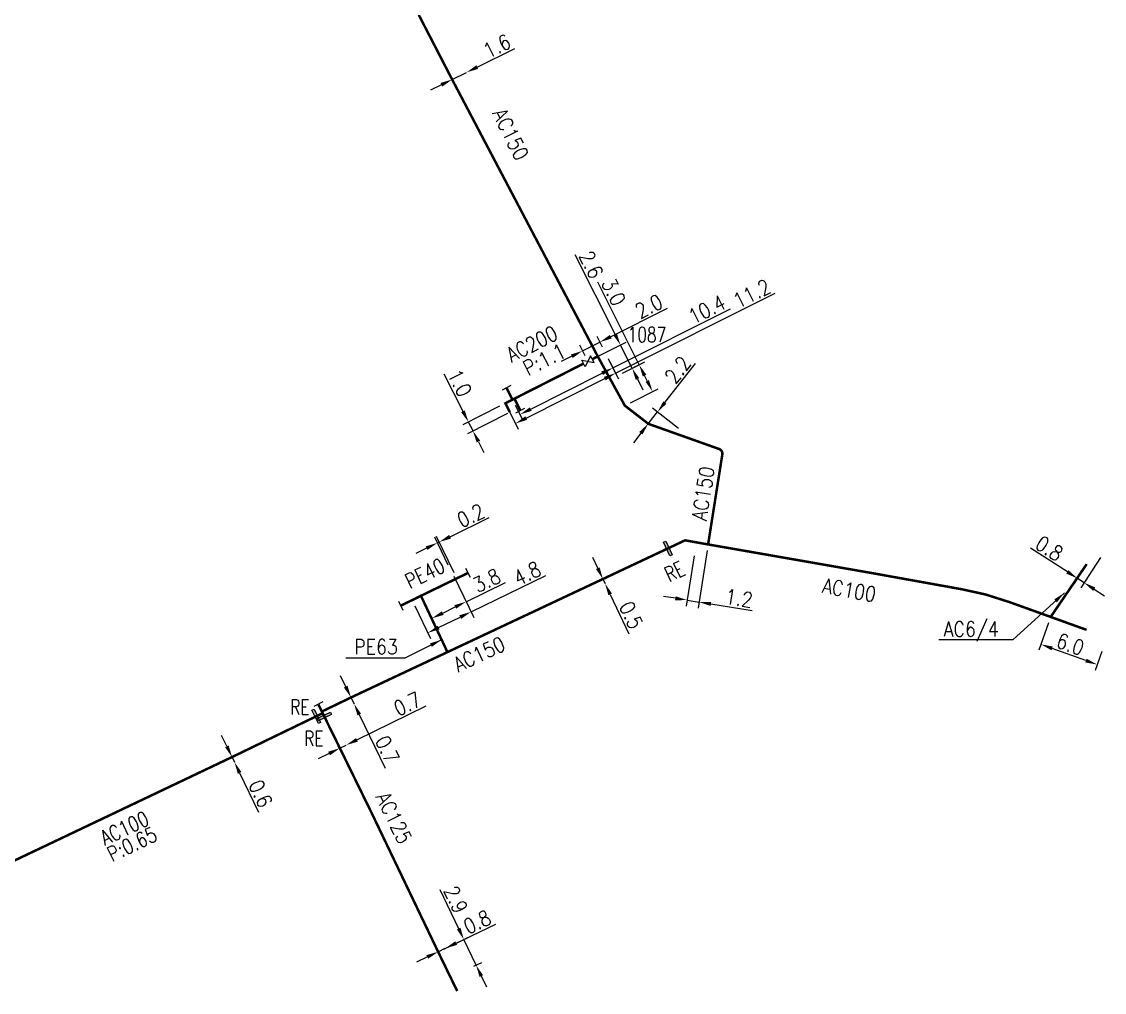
# Model space of a CAD drawing. Header units: millimetres. Extents: x 107995 to 109002, y 120994 to 122000.
# Drawn here: x 108893.5 to 109001.8, y 120999.9 to 121097 of the extents above; entities that cross this region are included whole.
import ezdxf
from ezdxf.enums import TextEntityAlignment as Align

# ---------------------------------------------------------------- set-up
doc = ezdxf.new("R2010")
doc.units = ezdxf.units.MM
doc.header["$PDMODE"] = 34
doc.linetypes.add('L_25_AP', pattern=[2000, 1000, 1000])
doc.linetypes.add('L_25_PE', pattern=[2000, 1000, 1000])
doc.layers.get('0').update_dxf_attribs({"linetype": 'CONTINUOUS'})
doc.layers.get('DEFPOINTS').update_dxf_attribs({"linetype": 'CONTINUOUS'})
for name, color, linetype in [('L_150', 1, 'CONTINUOUS'), ('L_300', 7, 'CONTINUOUS'), ('L_340', 7, 'CONTINUOUS')]:
    doc.layers.add(name, color=color, linetype=linetype)
doc.styles.add('G_ROMANS', font='ROMANS.SHX', dxfattribs={"width": 0.75})
doc.styles.get("Standard").update_dxf_attribs({"font": 'romans.shx', "width": 0.85})
doc.dimstyles.get("Standard").update_dxf_attribs({"dimtxt": 1.5, "dimasz": 1.2, "dimexe": 0.625, "dimexo": 0.625, "dimgap": 0.25, "dimtad": 1, "dimdec": 1, "dimzin": 0, "dimdsep": 46, "dimtxsty": 'Standard', "dimcen": -0.5, "dimadec": 0, "dimazin": 0, "dimtfac": 1, "dimtdec": 1, "dimtmove": 0, "dimatfit": 3, "dimfxl": 0, "dimtolj": 1, "dimtzin": 0, "dimarcsym": 0})

# ---------------------------------------------------------------- blocks, each defined once
blk = doc.blocks.new('*D610')
at = {"layer": 'DEFPOINTS', "color": 0, "linetype": 'Continuous', "transparency": 16777216}
for p in [(108937.96, 121091.9), (108937.96, 121091.9), (108936.52, 121091.19)]:
    blk.add_point(p, dxfattribs=at)
at = {"layer": 'L_150', "color": 0, "linetype": 'Continuous', "lineweight": -2, "transparency": 16777216}
for p, q in [((108939.03, 121092.43), (108942.79, 121094.29)), ((108936.52, 121091.19), (108937.96, 121091.9)), ((108935.45, 121090.66), (108934.37, 121090.13))]:
    blk.add_line(p, q, dxfattribs=at)
at = {"layer": 'L_150', "color": 0, "linetype": 'Continuous', "transparency": 16777216}
for points in [[(108938.95, 121092.61), (108939.12, 121092.25), (108937.96, 121091.9)], [(108935.36, 121090.84), (108935.54, 121090.48), (108936.52, 121091.19)]]:
    blk.add_solid(points, dxfattribs=at)
at = {"layer": 'L_150', "color": 0, "linetype": 'Continuous', "transparency": 16777216, "insert": (108941.01, 121094.52), "char_height": 1.5, "attachment_point": 5, "rotation": 26.263}
blk.add_mtext('\\A1;1.6', dxfattribs=at)
blk = doc.blocks.new('*D613')
at = {"layer": 'DEFPOINTS', "color": 0, "linetype": 'Continuous', "transparency": 16777216}
for p in [(108941.81, 121058.78), (108942.62, 121058.07), (108938.61, 121056.03)]:
    blk.add_point(p, dxfattribs=at)
at = {"layer": 'L_150', "color": 0, "linetype": 'Continuous', "lineweight": -2, "transparency": 16777216}
for p, q in [((108937.61, 121057.99), (108935.71, 121061.72)), ((108941.25, 121058.5), (108937.59, 121056.64)), ((108942.06, 121057.79), (108938.05, 121055.74)), ((108938.61, 121056.03), (108938.15, 121056.92)), ((108939.15, 121054.96), (108939.69, 121053.89))]:
    blk.add_line(p, q, dxfattribs=at)
at = {"layer": 'L_150', "color": 0, "linetype": 'Continuous', "transparency": 16777216}
for points in [[(108937.79, 121058.08), (108937.43, 121057.9), (108938.15, 121056.92)], [(108939.33, 121055.05), (108938.97, 121054.87), (108938.61, 121056.03)]]:
    blk.add_solid(points, dxfattribs=at)
at = {"layer": 'L_150', "color": 0, "linetype": 'Continuous', "transparency": 16777216, "insert": (108937.28, 121060.84), "char_height": 1.5, "attachment_point": 5, "rotation": 296.9716}
blk.add_mtext('\\A1;1.0', dxfattribs=at)
blk = doc.blocks.new('*D614')
at = {"layer": 'DEFPOINTS', "color": 0, "linetype": 'Continuous', "transparency": 16777216}
for p in [(108950.1, 121062.99), (108954.53, 121062.3), (108953.01, 121061.54)]:
    blk.add_point(p, dxfattribs=at)
at = {"layer": 'L_300', "color": 0, "linetype": 'Continuous', "lineweight": -2, "transparency": 16777216}
for p, q in [((108952.82, 121065.7), (108948.83, 121073.64)), ((108950.65, 121063.27), (108953.92, 121064.91)), ((108954.53, 121062.3), (108953.36, 121064.63)), ((108953.56, 121061.82), (108955.09, 121062.58)), ((108955.07, 121061.23), (108955.6, 121060.16))]:
    blk.add_line(p, q, dxfattribs=at)
at = {"layer": 'L_300', "color": 0, "linetype": 'Continuous', "transparency": 16777216}
for points in [[(108953, 121065.79), (108952.64, 121065.61), (108953.36, 121064.63)], [(108955.24, 121061.32), (108954.89, 121061.14), (108954.53, 121062.3)]]:
    blk.add_solid(points, dxfattribs=at)
at = {"layer": 'L_300', "color": 0, "linetype": 'Continuous', "transparency": 16777216, "insert": (108950.44, 121072.67), "char_height": 1.5, "attachment_point": 5, "rotation": 296.6637}
blk.add_mtext('\\A1;2.6', dxfattribs=at)
blk = doc.blocks.new('*D615')
at = {"layer": 'DEFPOINTS', "color": 0, "linetype": 'Continuous', "transparency": 16777216}
for p in [(108951.31, 121064.92), (108951.84, 121063.86), (108950.1, 121062.99)]:
    blk.add_point(p, dxfattribs=at)
at = {"layer": 'L_300', "color": 0, "linetype": 'Continuous', "lineweight": -2, "transparency": 16777216}
for p, q in [((108952.38, 121065.46), (108958.08, 121068.32)), ((108951.56, 121064.42), (108951.03, 121065.48)), ((108949.82, 121063.54), (108949.28, 121064.6)), ((108949.56, 121064.04), (108951.31, 121064.92)), ((108948.49, 121063.51), (108947.42, 121062.97))]:
    blk.add_line(p, q, dxfattribs=at)
at = {"layer": 'L_300', "color": 0, "linetype": 'Continuous', "transparency": 16777216}
for points in [[(108952.29, 121065.64), (108952.47, 121065.28), (108951.31, 121064.92)], [(108948.4, 121063.68), (108948.58, 121063.33), (108949.56, 121064.04)]]:
    blk.add_solid(points, dxfattribs=at)
at = {"layer": 'L_300', "color": 0, "linetype": 'Continuous', "transparency": 16777216, "insert": (108956.21, 121068.5), "char_height": 1.5, "attachment_point": 5, "rotation": 26.6637}
blk.add_mtext('\\A1;2.0', dxfattribs=at)
blk = doc.blocks.new('L_300_03')
at = {"color": 0, "linetype": 'Continuous', "flags": 128}
blk.add_lwpolyline([(-1, 0.75), (1, -0.75), (1, 0.75), (-1, -0.75), (-1, 0.75)], dxfattribs=at)
at = {"color": 0, "linetype": 'Continuous', "width": 0.75}
blk.add_attdef('NUM', text='', height=1.5, dxfattribs=at).set_placement((0, 2.1), align=Align.MIDDLE_CENTER)
at = {"color": 0, "linetype": 'Continuous', "width": 0.75, "flags": 3}
for tag, p in [('DEF_LEG', (0, -5)), ('DEF_COUP', (0, -7.5)), ('DEF_TYPE', (0, -10))]:
    blk.add_attdef(tag, text='', height=1.2, dxfattribs=at).set_placement(p, align=Align.MIDDLE)
blk = doc.blocks.new('L_340_07')
at = {"color": 0, "linetype": 'Continuous', "const_width": 0.25, "flags": 128}
blk.add_lwpolyline([(0, 0), (1.25, 0)], dxfattribs=at)
at = {"color": 0, "linetype": 'Continuous', "flags": 128}
blk.add_lwpolyline([(1.25, -0.5), (1.25, 0.5)], dxfattribs=at)
at = {"color": 0, "linetype": 'Continuous', "style": 'G_ROMANS', "width": 0.75, "flags": 3}
for tag, p in [('DEF_LEG', (0.72, -3.47)), ('DEF_COUP', (0.72, -5.97)), ('DEF_TYPE', (0.72, -8.47))]:
    blk.add_attdef(tag, text='', height=1.2, dxfattribs=at).set_placement(p, align=Align.MIDDLE)
blk = doc.blocks.new('*D616')
at = {"layer": 'DEFPOINTS', "color": 0, "linetype": 'Continuous', "transparency": 16777216}
for p in [(108955.23, 121062.65), (108953.01, 121061.54), (108953.79, 121058.57)]:
    blk.add_point(p, dxfattribs=at)
at = {"layer": 'L_150', "color": 0, "linetype": 'Continuous', "lineweight": -2, "transparency": 16777216}
for p, q in [((108955.23, 121062.65), (108951.08, 121070.92)), ((108953.56, 121061.82), (108955.79, 121062.93)), ((108956.04, 121061.05), (108955.77, 121061.58)), ((108954.35, 121058.85), (108957.13, 121060.25))]:
    blk.add_line(p, q, dxfattribs=at)
at = {"layer": 'L_150', "color": 0, "linetype": 'Continuous', "transparency": 16777216}
for points in [[(108955.95, 121061.67), (108955.59, 121061.49), (108955.23, 121062.65)], [(108956.21, 121061.13), (108955.86, 121060.96), (108956.57, 121059.97)]]:
    blk.add_solid(points, dxfattribs=at)
at = {"layer": 'L_150', "color": 0, "linetype": 'Continuous', "transparency": 16777216, "insert": (108952.68, 121069.95), "char_height": 1.5, "attachment_point": 5, "rotation": 296.6637}
blk.add_mtext('\\A1;3.0', dxfattribs=at)
blk = doc.blocks.new('*D617')
at = {"layer": 'DEFPOINTS', "color": 0, "linetype": 'Continuous', "transparency": 16777216}
for p in [(108957.07, 121057.93), (108956.14, 121056.75), (108959.65, 121055.9)]:
    blk.add_point(p, dxfattribs=at)
at = {"layer": 'L_150', "color": 0, "linetype": 'Continuous', "lineweight": -2, "transparency": 16777216}
for p, q in [((108957.81, 121058.87), (108960.87, 121062.78)), ((108956.14, 121056.75), (108957.07, 121057.93)), ((108959.16, 121056.29), (108956.57, 121058.32)), ((108955.4, 121055.81), (108954.66, 121054.86))]:
    blk.add_line(p, q, dxfattribs=at)
at = {"layer": 'L_150', "color": 0, "linetype": 'Continuous', "transparency": 16777216}
for points in [[(108957.65, 121059), (108957.96, 121058.75), (108957.07, 121057.93)], [(108955.24, 121055.93), (108955.56, 121055.68), (108956.14, 121056.75)]]:
    blk.add_solid(points, dxfattribs=at)
at = {"layer": 'L_150', "color": 0, "linetype": 'Continuous', "transparency": 16777216, "insert": (108959.1, 121062.15), "char_height": 1.5, "attachment_point": 5, "rotation": 51.8808}
blk.add_mtext('\\A1;2.2', dxfattribs=at)
blk = doc.blocks.new('*D618')
at = {"layer": 'DEFPOINTS', "color": 0, "linetype": 'Continuous', "transparency": 16777216}
for p in [(108960.83, 121044.15), (108962.13, 121044.68), (108960.03, 121039.11)]:
    blk.add_point(p, dxfattribs=at)
at = {"layer": 'L_150', "color": 0, "linetype": 'Continuous', "lineweight": -2, "transparency": 16777216}
for p, q in [((108962.03, 121044.06), (108961.12, 121038.3)), ((108960.73, 121043.54), (108959.94, 121038.49)), ((108958.85, 121039.29), (108957.66, 121039.48)), ((108960.03, 121039.11), (108961.22, 121038.92)), ((108962.41, 121038.73), (108966.54, 121038.08))]:
    blk.add_line(p, q, dxfattribs=at)
at = {"layer": 'L_150', "color": 0, "linetype": 'Continuous', "transparency": 16777216}
for points in [[(108958.88, 121039.49), (108958.82, 121039.1), (108960.03, 121039.11)], [(108962.44, 121038.93), (108962.37, 121038.53), (108961.22, 121038.92)]]:
    blk.add_solid(points, dxfattribs=at)
at = {"layer": 'L_150', "color": 0, "linetype": 'Continuous', "transparency": 16777216, "insert": (108965.22, 121039.3), "char_height": 1.5, "attachment_point": 5, "rotation": 351.0305}
blk.add_mtext('\\A1;1.2', dxfattribs=at)
blk = doc.blocks.new('*D620')
at = {"layer": 'DEFPOINTS', "color": 0, "linetype": 'Continuous', "transparency": 16777216}
for p in [(108914.5, 121023.41), (108914.74, 121022.91), (108914.74, 121022.91)]:
    blk.add_point(p, dxfattribs=at)
at = {"layer": 'L_150', "color": 0, "linetype": 'Continuous', "lineweight": -2, "transparency": 16777216}
for p, q in [((108913.98, 121024.49), (108913.46, 121025.57)), ((108914.5, 121023.41), (108914.74, 121022.91)), ((108915.26, 121021.83), (108917.15, 121017.89))]:
    blk.add_line(p, q, dxfattribs=at)
at = {"layer": 'L_150', "color": 0, "linetype": 'Continuous', "transparency": 16777216}
for points in [[(108914.16, 121024.58), (108913.8, 121024.41), (108914.5, 121023.41)], [(108915.44, 121021.92), (108915.08, 121021.75), (108914.74, 121022.91)]]:
    blk.add_solid(points, dxfattribs=at)
at = {"layer": 'L_150', "color": 0, "linetype": 'Continuous', "transparency": 16777216, "insert": (108917.36, 121019.75), "char_height": 1.5, "attachment_point": 5, "rotation": 295.6303}
blk.add_mtext('\\A1;0.6', dxfattribs=at)
blk = doc.blocks.new('*D621')
at = {"layer": 'DEFPOINTS', "color": 0, "linetype": 'Continuous', "transparency": 16777216}
for p in [(108925.29, 121024.3), (108925.92, 121024.61), (108925.92, 121024.61)]:
    blk.add_point(p, dxfattribs=at)
at = {"layer": 'L_150', "color": 0, "linetype": 'Continuous', "lineweight": -2, "transparency": 16777216}
for p, q in [((108926.99, 121025.13), (108933.91, 121028.52)), ((108925.29, 121024.3), (108925.92, 121024.61)), ((108924.21, 121023.77), (108923.13, 121023.24))]:
    blk.add_line(p, q, dxfattribs=at)
at = {"layer": 'L_150', "color": 0, "linetype": 'Continuous', "transparency": 16777216}
for points in [[(108924.12, 121023.95), (108924.3, 121023.59), (108925.29, 121024.3)], [(108926.9, 121025.31), (108927.08, 121024.95), (108925.92, 121024.61)]]:
    blk.add_solid(points, dxfattribs=at)
at = {"layer": 'L_150', "color": 0, "linetype": 'Continuous', "transparency": 16777216, "insert": (108932.04, 121028.72), "char_height": 1.5, "attachment_point": 5, "rotation": 26.1162}
blk.add_mtext('\\A1;0.7', dxfattribs=at)
blk = doc.blocks.new('*D622')
at = {"layer": 'DEFPOINTS', "color": 0, "linetype": 'Continuous', "transparency": 16777216}
for p in [(108926.4, 121029.37), (108926.71, 121028.74), (108926.71, 121028.74)]:
    blk.add_point(p, dxfattribs=at)
at = {"layer": 'L_150', "color": 0, "linetype": 'Continuous', "lineweight": -2, "transparency": 16777216}
for p, q in [((108925.88, 121030.45), (108925.36, 121031.53)), ((108926.4, 121029.37), (108926.71, 121028.74)), ((108927.23, 121027.66), (108929.83, 121022.3))]:
    blk.add_line(p, q, dxfattribs=at)
at = {"layer": 'L_150', "color": 0, "linetype": 'Continuous', "transparency": 16777216}
for points in [[(108926.06, 121030.54), (108925.7, 121030.36), (108926.4, 121029.37)], [(108927.41, 121027.75), (108927.05, 121027.57), (108926.71, 121028.74)]]:
    blk.add_solid(points, dxfattribs=at)
at = {"layer": 'L_150', "color": 0, "linetype": 'Continuous', "transparency": 16777216, "insert": (108930.03, 121024.16), "char_height": 1.5, "attachment_point": 5, "rotation": 295.8208}
blk.add_mtext('\\A1;0.7', dxfattribs=at)
blk = doc.blocks.new('L_340_20')
at = {"linetype": 'Continuous'}
blk.add_hatch(color=0, dxfattribs=at).paths.add_polyline_path([(0.125, 0.75), (-0.125, 0.75), (-0.125, -0.75), (0.125, -0.75)])
at = {"color": 0, "linetype": 'Continuous'}
blk.add_lwpolyline([(-0.125, 0.75), (0.125, 0.75), (0.125, -0.75), (-0.125, -0.75)], close=True, dxfattribs=at)
at = {"color": 0, "linetype": 'Continuous', "width": 0.75}
for tag, height, flags, p in [('RE', 1.5, 8, (0, 3)), ('DEF_LEG', 1.2, 3, (0, -5)), ('DEF_COUP', 1.2, 3, (0, -7.5)), ('DEF_TYPE', 1.2, 3, (0, -10))]:
    blk.add_attdef(tag, text='', height=height, dxfattribs=dict(at, flags=flags)).set_placement(p, align=Align.MIDDLE)
blk = doc.blocks.new('*D623')
at = {"layer": 'DEFPOINTS', "color": 0, "linetype": 'Continuous', "transparency": 16777216}
for p in [(108935.05, 121044.84), (108936.4, 121042.06), (108937, 121041.29)]:
    blk.add_point(p, dxfattribs=at)
at = {"layer": 'L_340', "color": 0, "linetype": 'Continuous', "lineweight": -2, "transparency": 16777216}
for p, q in [((108936.31, 121045.45), (108940.24, 121047.36)), ((108936.13, 121042.62), (108934.78, 121045.4)), ((108936.72, 121041.85), (108934.96, 121045.49)), ((108935.05, 121044.84), (108935.23, 121044.92)), ((108933.97, 121044.31), (108932.89, 121043.79))]:
    blk.add_line(p, q, dxfattribs=at)
at = {"layer": 'L_340', "color": 0, "linetype": 'Continuous', "transparency": 16777216}
for points in [[(108936.22, 121045.63), (108936.4, 121045.27), (108935.23, 121044.92)], [(108933.88, 121044.49), (108934.06, 121044.13), (108935.05, 121044.84)]]:
    blk.add_solid(points, dxfattribs=at)
at = {"layer": 'L_340', "color": 0, "linetype": 'Continuous', "transparency": 16777216, "insert": (108938.38, 121047.57), "char_height": 1.5, "attachment_point": 5, "rotation": 25.96}
blk.add_mtext('\\A1;0.2', dxfattribs=at)
blk = doc.blocks.new('*D624')
at = {"layer": 'DEFPOINTS', "color": 0, "linetype": 'Continuous', "transparency": 16777216}
for p in [(108951.6, 121041.22), (108951.82, 121040.77), (108951.82, 121040.77)]:
    blk.add_point(p, dxfattribs=at)
at = {"layer": 'L_150', "color": 0, "linetype": 'Continuous', "lineweight": -2, "transparency": 16777216}
for p, q in [((108951.09, 121042.31), (108950.58, 121043.39)), ((108951.6, 121041.22), (108951.82, 121040.77)), ((108952.33, 121039.68), (108954.2, 121035.73))]:
    blk.add_line(p, q, dxfattribs=at)
at = {"layer": 'L_150', "color": 0, "linetype": 'Continuous', "transparency": 16777216}
for points in [[(108951.27, 121042.39), (108950.91, 121042.22), (108951.6, 121041.22)], [(108952.51, 121039.77), (108952.15, 121039.6), (108951.82, 121040.77)]]:
    blk.add_solid(points, dxfattribs=at)
at = {"layer": 'L_150', "color": 0, "linetype": 'Continuous', "transparency": 16777216, "insert": (108954.43, 121037.59), "char_height": 1.5, "attachment_point": 5, "rotation": 295.3367}
blk.add_mtext('\\A1;0.5', dxfattribs=at)
blk = doc.blocks.new('*D625')
at = {"layer": 'DEFPOINTS', "color": 0, "linetype": 'Continuous', "transparency": 16777216}
for p in [(108936.4, 121042.06), (108933.4, 121039.54), (108937.92, 121038.95)]:
    blk.add_point(p, dxfattribs=at)
at = {"layer": 'L_150', "color": 0, "linetype": 'Continuous', "lineweight": -2, "transparency": 16777216}
for p, q in [((108936.68, 121041.49), (108938.19, 121038.39)), ((108937.92, 121038.95), (108941.85, 121040.87)), ((108933.68, 121038.98), (108934.77, 121036.73)), ((108935.58, 121037.81), (108936.84, 121038.43))]:
    blk.add_line(p, q, dxfattribs=at)
at = {"layer": 'L_150', "color": 0, "linetype": 'Continuous', "transparency": 16777216}
for points in [[(108936.75, 121038.61), (108936.92, 121038.25), (108937.92, 121038.95)], [(108935.49, 121037.99), (108935.67, 121037.63), (108934.5, 121037.29)]]:
    blk.add_solid(points, dxfattribs=at)
at = {"layer": 'L_150', "color": 0, "linetype": 'Continuous', "transparency": 16777216, "insert": (108939.98, 121041.07), "char_height": 1.5, "attachment_point": 5, "rotation": 25.96}
blk.add_mtext('\\A1;3.8', dxfattribs=at)
blk = doc.blocks.new('*D626')
at = {"layer": 'DEFPOINTS', "color": 0, "linetype": 'Continuous', "transparency": 16777216}
for p in [(108936.4, 121042.06), (108932.5, 121039.1), (108938.41, 121037.94)]:
    blk.add_point(p, dxfattribs=at)
at = {"layer": 'L_340', "color": 0, "linetype": 'Continuous', "lineweight": -2, "transparency": 16777216}
for p, q in [((108936.68, 121041.49), (108938.68, 121037.38)), ((108938.41, 121037.94), (108945.89, 121041.58)), ((108932.78, 121038.54), (108934.37, 121035.28)), ((108935.17, 121036.36), (108937.33, 121037.41))]:
    blk.add_line(p, q, dxfattribs=at)
at = {"layer": 'L_340', "color": 0, "linetype": 'Continuous', "transparency": 16777216}
for points in [[(108937.24, 121037.59), (108937.42, 121037.23), (108938.41, 121037.94)], [(108935.08, 121036.54), (108935.26, 121036.18), (108934.09, 121035.84)]]:
    blk.add_solid(points, dxfattribs=at)
at = {"layer": 'L_340', "color": 0, "linetype": 'Continuous', "transparency": 16777216, "insert": (108944.02, 121041.78), "char_height": 1.5, "attachment_point": 5, "rotation": 25.96}
blk.add_mtext('\\A1;4.8', dxfattribs=at)
blk = doc.blocks.new('*D627')
at = {"layer": 'DEFPOINTS', "color": 0, "linetype": 'Continuous', "transparency": 16777216}
for p in [(108935.12, 121003.93), (108938.12, 121002.21), (108938.92, 121002.59)]:
    blk.add_point(p, dxfattribs=at)
at = {"layer": 'L_150', "color": 0, "linetype": 'Continuous', "lineweight": -2, "transparency": 16777216}
for p, q in [((108937.18, 121006.24), (108935.32, 121010.14)), ((108935.69, 121004.2), (108938.26, 121005.43)), ((108938.92, 121002.59), (108937.69, 121005.16)), ((108938.69, 121002.48), (108939.48, 121002.86)), ((108939.44, 121001.51), (108939.95, 121000.42))]:
    blk.add_line(p, q, dxfattribs=at)
at = {"layer": 'L_150', "color": 0, "linetype": 'Continuous', "transparency": 16777216}
for points in [[(108937.36, 121006.33), (108937, 121006.16), (108937.69, 121005.16)], [(108939.62, 121001.59), (108939.26, 121001.42), (108938.92, 121002.59)]]:
    blk.add_solid(points, dxfattribs=at)
at = {"layer": 'L_150', "color": 0, "linetype": 'Continuous', "transparency": 16777216, "insert": (108936.89, 121009.16), "char_height": 1.5, "attachment_point": 5, "rotation": 295.5054}
blk.add_mtext('\\A1;2.9', dxfattribs=at)
blk = doc.blocks.new('*D628')
at = {"layer": 'DEFPOINTS', "color": 0, "linetype": 'Continuous', "transparency": 16777216}
for p in [(108935.12, 121003.93), (108935.84, 121004.28), (108935.84, 121004.28)]:
    blk.add_point(p, dxfattribs=at)
at = {"layer": 'L_150', "color": 0, "linetype": 'Continuous', "lineweight": -2, "transparency": 16777216}
for p, q in [((108936.93, 121004.8), (108940.89, 121006.69)), ((108935.12, 121003.93), (108935.84, 121004.28)), ((108934.04, 121003.42), (108932.96, 121002.9))]:
    blk.add_line(p, q, dxfattribs=at)
at = {"layer": 'L_150', "color": 0, "linetype": 'Continuous', "transparency": 16777216}
for points in [[(108936.84, 121004.98), (108937.01, 121004.62), (108935.84, 121004.28)], [(108933.95, 121003.6), (108934.13, 121003.24), (108935.12, 121003.93)]]:
    blk.add_solid(points, dxfattribs=at)
at = {"layer": 'L_150', "color": 0, "linetype": 'Continuous', "transparency": 16777216, "insert": (108939.03, 121006.91), "char_height": 1.5, "attachment_point": 5, "rotation": 25.5054}
blk.add_mtext('\\A1;0.8', dxfattribs=at)
blk = doc.blocks.new('*D909')
at = {"layer": 'DEFPOINTS', "color": 0, "linetype": 'Continuous', "transparency": 16777216}
for p in [(108951.86, 121063.83), (108952.6, 121062.34), (108942.56, 121059.16)]:
    blk.add_point(p, dxfattribs=at)
at = {"layer": 'L_150', "color": 0, "linetype": 'Continuous', "lineweight": -2, "transparency": 16777216}
for p, q in [((108952.6, 121062.34), (108964.37, 121068.25)), ((108952.14, 121063.27), (108952.88, 121061.79)), ((108944.38, 121058.22), (108951.53, 121061.81)), ((108942.84, 121058.6), (108943.59, 121057.12))]:
    blk.add_line(p, q, dxfattribs=at)
at = {"layer": 'L_150', "color": 0, "linetype": 'Continuous', "transparency": 16777216}
for points in [[(108951.44, 121061.99), (108951.62, 121061.63), (108952.6, 121062.34)], [(108944.29, 121058.39), (108944.47, 121058.04), (108943.31, 121057.68)]]:
    blk.add_solid(points, dxfattribs=at)
at = {"layer": 'L_150', "color": 0, "linetype": 'Continuous', "transparency": 16777216, "insert": (108962.01, 121068.19), "char_height": 1.5, "attachment_point": 5, "rotation": 26.6637}
blk.add_mtext('\\A1;10.4', dxfattribs=at)
blk = doc.blocks.new('*D910')
at = {"layer": 'DEFPOINTS', "color": 0, "linetype": 'Continuous', "transparency": 16777216}
for p in [(108952.02, 121063.51), (108952.87, 121061.81), (108941.85, 121058.8)]:
    blk.add_point(p, dxfattribs=at)
at = {"layer": 'L_150', "color": 0, "linetype": 'Continuous', "lineweight": -2, "transparency": 16777216}
for p, q in [((108952.87, 121061.81), (108968.84, 121069.83)), ((108952.3, 121062.95), (108953.15, 121061.25)), ((108943.93, 121057.32), (108951.8, 121061.27)), ((108942.13, 121058.24), (108943.14, 121056.22))]:
    blk.add_line(p, q, dxfattribs=at)
at = {"layer": 'L_150', "color": 0, "linetype": 'Continuous', "transparency": 16777216}
for points in [[(108951.71, 121061.45), (108951.89, 121061.09), (108952.87, 121061.81)], [(108943.84, 121057.5), (108944.02, 121057.14), (108942.86, 121056.78)]]:
    blk.add_solid(points, dxfattribs=at)
at = {"layer": 'L_150', "color": 0, "linetype": 'Continuous', "transparency": 16777216, "insert": (108966.51, 121069.78), "char_height": 1.5, "attachment_point": 5, "rotation": 26.6637}
blk.add_mtext('\\A1;11.2', dxfattribs=at)
blk = doc.blocks.new('*D930')
at = {"layer": 'DEFPOINTS', "color": 0, "linetype": 'Continuous', "transparency": 16777216}
for p in [(109001.71, 121043.9), (108999.9, 121042.56), (108999.75, 121040.85)]:
    blk.add_point(p, dxfattribs=at)
at = {"layer": 'L_150', "color": 0, "linetype": 'Continuous', "lineweight": -2, "transparency": 16777216}
for p, q in [((108998.07, 121041.93), (108994.39, 121044.3)), ((109001.37, 121043.37), (108999.41, 121040.33)), ((108999.56, 121042.03), (108998.74, 121040.76)), ((108999.75, 121040.85), (108999.08, 121041.28)), ((109000.76, 121040.2), (109001.77, 121039.55))]:
    blk.add_line(p, q, dxfattribs=at)
at = {"layer": 'L_150', "color": 0, "linetype": 'Continuous', "transparency": 16777216}
for points in [[(108998.18, 121042.1), (108997.96, 121041.76), (108999.08, 121041.28)], [(109000.87, 121040.37), (109000.65, 121040.03), (108999.75, 121040.85)]]:
    blk.add_solid(points, dxfattribs=at)
at = {"layer": 'L_150', "color": 0, "linetype": 'Continuous', "transparency": 16777216, "insert": (108996.27, 121044.28), "char_height": 1.5, "attachment_point": 5, "rotation": 327.2494}
blk.add_mtext('\\A1;0.8', dxfattribs=at)
blk = doc.blocks.new('*D931')
at = {"layer": 'DEFPOINTS', "color": 0, "linetype": 'Continuous', "transparency": 16777216}
for p in [(108996.4, 121037.43), (108995.42, 121034.69), (109001.75, 121034.56)]:
    blk.add_point(p, dxfattribs=at)
at = {"layer": 'L_150', "color": 0, "linetype": 'Continuous', "lineweight": -2, "transparency": 16777216}
for p, q in [((108996.19, 121036.84), (108995.2, 121034.1)), ((108999.93, 121033.06), (108996.54, 121034.28)), ((109001.53, 121033.98), (109000.85, 121032.07))]:
    blk.add_line(p, q, dxfattribs=at)
at = {"layer": 'L_150', "color": 0, "linetype": 'Continuous', "transparency": 16777216}
for points in [[(108996.61, 121034.47), (108996.48, 121034.09), (108995.42, 121034.69)], [(109000, 121033.25), (108999.86, 121032.88), (109001.06, 121032.66)]]:
    blk.add_solid(points, dxfattribs=at)
at = {"layer": 'L_150', "color": 0, "linetype": 'Continuous', "transparency": 16777216, "insert": (108998.37, 121034.69), "char_height": 1.5, "attachment_point": 5, "rotation": 340.2264}
blk.add_mtext('\\A1;6.0', dxfattribs=at)

msp = doc.modelspace()

# ---------------------------------------------------------------- linework, layer by layer
at = {"layer": 'L_150', "linetype": 'L_25_AP', "const_width": 0.25, "flags": 128}
msp.add_lwpolyline([(108930.56, 121115.17), (108931.87, 121113.88), (108935.23, 121110.58), (108934.32, 121104.9), (108933.2, 121097.83, 0.160228), (108933.25, 121097.52), (108936.52, 121091.19), (108951.09, 121063.49), (108953.74, 121058.67, 0.102579), (108953.87, 121058.51), (108956.08, 121056.8, 0.1604), (108956.22, 121056.72), (108963.22, 121054.23, -0.360937), (108963.55, 121053.68), (108962.13, 121044.68)], format="xyb", dxfattribs=at)
for points in [[(108950.54, 121063.21), (108951.09, 121063.49)], [(108942.3, 121057.91), (108941.85, 121058.8), (108942.52, 121059.14), (108942.75, 121059.26), (108949.65, 121062.76)], [(108942.56, 121059.16), (108942.24, 121059.78)], [(108942.75, 121059.26), (108943.06, 121058.64)], [(109000, 121036.13), (108996.4, 121037.43), (108992.31, 121038.9), (108989.9, 121039.67), (108987.55, 121040.19), (108978.33, 121041.85), (108962.13, 121044.68), (108959.82, 121045.09), (108951.6, 121041.22), (108926.4, 121029.37), (108923.48, 121027.96)], [(108867.7, 121005.32), (108869.41, 121005.76), (108875.69, 121007.27), (108886.24, 121009.97), (108914.5, 121023.41), (108923.57, 121027.8)], [(108923.4, 121028.14), (108923.57, 121027.8), (108925.29, 121024.3), (108928.53, 121017.69), (108935.12, 121003.93), (108937.03, 121000)]]:
    msp.add_lwpolyline(points, dxfattribs=at)
at = {"layer": 'L_150', "linetype": 'L_25_AP', "flags": 128}
msp.add_lwpolyline([(109000, 121042.72, 0.25, 0.25, 0), (108999.9, 121042.56, 0.25, 0.25, 0), (108996.4, 121037.43, 0, 0, 0)], format="xyseb", dxfattribs=at)
at = {"layer": 'L_150', "linetype": 'L_25_PE', "const_width": 0.25, "flags": 128}
for points in [[(108937, 121041.29), (108933.4, 121039.54), (108932.5, 121039.1)], [(108933.4, 121039.54), (108936.05, 121033.91)]]:
    msp.add_lwpolyline(points, dxfattribs=at)

# ---------------------------------------------------------------- block references
at = {"layer": 'L_300'}
ref = msp.add_blockref('L_300_03', (108950.1, 121062.99), dxfattribs=dict(at, xscale=0.499999999997205, yscale=0.499999999997205, zscale=0.499999999997205, rotation=26.66372884971074))
ref.add_attrib('NUM', '1087', dxfattribs={"layer": '0', "color": 0, "linetype": 'Continuous', "height": 1.5, "width": 0.75}).set_placement((108956.01, 121065.67), align=Align.MIDDLE_CENTER)
at = {"layer": 'L_340'}
for p, xscale, rotation in [((108942.24, 121059.78), 0.5000000000045127, 116.9716376956763), ((108943.06, 121058.64), 0.4999999999981437, 296.9716376979188), ((108923.4, 121028.14), 0.5000000000031177, 116.1161560264209)]:
    msp.add_blockref('L_340_07', p, dxfattribs=dict(at, xscale=xscale, rotation=rotation))
ref = msp.add_blockref('L_340_20', (108958.09, 121044.28), dxfattribs=dict(at, rotation=25.24982944882769))
ref.add_attrib('RE', 'RE', dxfattribs={"layer": '0', "color": 0, "linetype": 'Continuous', "height": 1.5, "rotation": 25.2498, "width": 0.75, "flags": 8}).set_placement((108958.78, 121041.98), align=Align.MIDDLE)
for p, rotation in [((108937, 121041.29), 25.99573515828916), ((108932.5, 121039.1), 205.9957351590386)]:
    msp.add_blockref('L_340_07', p, dxfattribs=dict(at, rotation=rotation))
ref = msp.add_blockref('L_340_20', (108922.92, 121027.49), dxfattribs=dict(at, rotation=26.11615602642087))
ref.add_attrib('RE', 'RE', dxfattribs={"layer": '0', "color": 0, "linetype": 'Continuous', "height": 1.5, "width": 0.75, "flags": 8}).set_placement((108921.28, 121028.41), align=Align.MIDDLE)
ref = msp.add_blockref('L_340_20', (108923.73, 121027.47), dxfattribs=dict(at, rotation=295.4558358457361))
ref.add_attrib('RE', 'RE', dxfattribs={"layer": '0', "color": 0, "linetype": 'Continuous', "height": 1.5, "width": 0.75, "flags": 8}).set_placement((108922.69, 121025.27), align=Align.MIDDLE)

# ---------------------------------------------------------------- texts
at = {"layer": 'L_150', "linetype": 'Continuous', "width": 0.85}
for s, rotation, p in [('AC150', 296.3649, (108940.51, 121087.79)), ('AC200', 26.9229, (108942.44, 121062.85)), ('AC150', 81.0305, (108961.95, 121047))]:
    msp.add_text(s, height=1.5, rotation=rotation, dxfattribs=at).set_placement(p)
at = {"layer": 'L_150', "linetype": 'Continuous'}
for s, rotation, width, p in [('PE40', 25.9957, 0.8, (108933.8, 121041.79)), ('AC100', 349.7797, 0.85, (108976.24, 121040.12)), ('AC150', 25.1829, 0.85, (108939.23, 121033.7)), ('AC125', 296.1162, 0.85, (108930.71, 121017.31)), ('AC100', 25.4295, 0.8, (108903.74, 121016.3)), ('P:0.65', 25.4295, 0.8, (108904.5, 121014.69))]:
    msp.add_text(s, height=1.5, rotation=rotation, dxfattribs=dict(at, width=width)).set_placement(p, align=Align.MIDDLE)
at = {"layer": 'L_150', "linetype": 'Continuous', "insert": (108943.43, 121062.85), "char_height": 1.5, "attachment_point": 1, "rotation": 26.9229}
msp.add_mtext('\\A1;P:1.1', dxfattribs=at)
at = {"layer": 'L_150', "linetype": 'Continuous', "char_height": 1.5}
for s, insert, attachment_point in [('\\A1;AC6/4', (108991.21, 121034.96), 9), ('\\A1;PE63', (108931.09, 121035.19), 3)]:
    msp.add_mtext(s, dxfattribs=dict(at, insert=insert, attachment_point=attachment_point))

# ---------------------------------------------------------------- dimensions: what is measured, and where the dimension line sits
at = {"layer": 'L_150', "linetype": 'Continuous'}
for base, p1, p2, angle, picture, middle in [((108937.96, 121091.9), (108936.52, 121091.19), (108937.96, 121091.9), 206.263, '*D610', (108941.45, 121093.62)), ((108952.87, 121061.81), (108941.85, 121058.8), (108952.02, 121063.51), 206.6637, '*D910', (108966.96, 121068.88)), ((108955.23, 121062.65), (108953.79, 121058.57), (108953.01, 121061.54), 296.6637, '*D616', (108951.79, 121069.5)), ((108952.6, 121062.34), (108942.56, 121059.16), (108951.86, 121063.83), 206.6637, '*D909', (108962.46, 121067.3)), ((108938.61, 121056.03), (108941.81, 121058.78), (108942.62, 121058.07), 116.9716, '*D613', (108936.39, 121060.39)), ((108999.75, 121040.85), (108999.9, 121042.56), (109001.71, 121043.9), 147.2494, '*D930', (108995.73, 121043.44)), ((108960.03, 121039.11), (108962.13, 121044.68), (108960.83, 121044.15), 351.0305, '*D618', (108965.07, 121038.31)), ((108951.82, 121040.77), (108951.6, 121041.22), (108951.82, 121040.77), 115.3367, '*D624', (108953.52, 121037.17)), ((108937.92, 121038.95), (108933.4, 121039.54), (108936.4, 121042.06), 205.96, '*D625', (108940.42, 121040.17)), ((108995.42, 121034.69), (109001.75, 121034.56), (108996.4, 121037.43), 340.2264, '*D931', (108998.03, 121033.75)), ((108926.71, 121028.74), (108926.4, 121029.37), (108926.71, 121028.74), 115.8208, '*D622', (108929.13, 121023.73)), ((108925.92, 121024.61), (108925.29, 121024.3), (108925.92, 121024.61), 206.1162, '*D621', (108932.48, 121027.82)), ((108914.74, 121022.91), (108914.5, 121023.41), (108914.74, 121022.91), 115.6303, '*D620', (108916.46, 121019.32)), ((108938.9205, 121002.5892), (108935.1223, 121003.9348), (108938.1215, 121002.208), 115.5054, '*D627', (108935.9902, 121008.7313)), ((108935.84, 121004.28), (108935.12, 121003.93), (108935.84, 121004.28), 205.5054, '*D628', (108939.46, 121006))]:
    dim = msp.add_linear_dim(base=base, p1=p1, p2=p2, angle=angle, dimstyle='Standard', dxfattribs=at)
    dim.commit()
    dim.dimension.update_dxf_attribs({"geometry": picture, "text_midpoint": middle, "dimtype": 160})
dim = msp.add_linear_dim(base=(108957.07, 121057.93), p1=(108956.14, 121056.75), p2=(108959.65, 121055.9), angle=231.8808, text='2.2', dimstyle='Standard', dxfattribs=at)
dim.commit()
dim.dimension.update_dxf_attribs({"geometry": '*D617', "text_midpoint": (108959.89, 121061.53), "dimtype": 160})
at = {"layer": 'L_300', "linetype": 'Continuous'}
for base, p2, angle, picture, middle in [((108954.53, 121062.3), (108953.01, 121061.54), 116.6637, '*D614', (108949.55, 121072.22)), ((108951.31, 121064.92), (108951.84, 121063.86), 206.6637, '*D615', (108956.66, 121067.61))]:
    dim = msp.add_linear_dim(base=base, p1=(108950.1, 121062.99), p2=p2, angle=angle, dimstyle='Standard', dxfattribs=at)
    dim.commit()
    dim.dimension.update_dxf_attribs({"geometry": picture, "text_midpoint": middle, "dimtype": 160})
at = {"layer": 'L_340', "linetype": 'Continuous'}
for base, p1, angle, picture, middle in [((108935.05, 121044.84), (108937, 121041.29), 25.96, '*D623', (108938.81, 121046.67)), ((108938.41, 121037.94), (108932.5, 121039.1), 205.96, '*D626', (108944.46, 121040.89))]:
    dim = msp.add_linear_dim(base=base, p1=p1, p2=(108936.4, 121042.06), angle=angle, dimstyle='Standard', dxfattribs=at)
    dim.commit()
    dim.dimension.update_dxf_attribs({"geometry": picture, "text_midpoint": middle, "dimtype": 160})

# ---------------------------------------------------------------- leaders
at = {"layer": 'L_150', "linetype": 'Continuous', "annotation_type": 0, "has_hookline": 1, "hookline_direction": 1}
for points, text_width in [([(108997.77, 121039.84), (108992.61, 121035.13), (108991.41, 121035.13)], 5.95), ([(108935.47, 121035.15), (108931.78, 121033.3), (108930.58, 121033.3)], 4.43)]:
    msp.add_leader(points, dimstyle='Standard', dxfattribs=dict(at, text_width=text_width))

doc.saveas('drawing.dxf')
